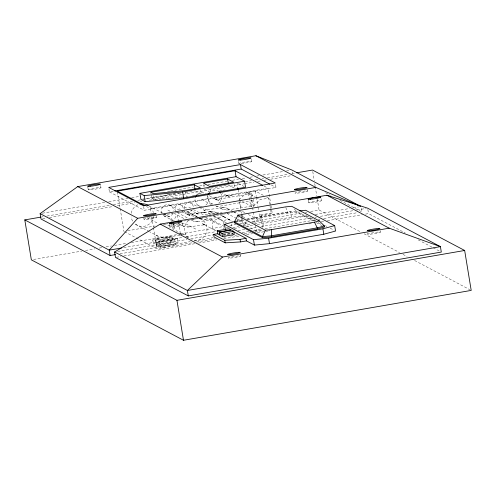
<?xml version="1.0" encoding="UTF-8"?>
<svg xmlns="http://www.w3.org/2000/svg" width="496" height="496" viewBox="0 0 496 496"><rect width="100%" height="100%" fill="white"/><g stroke="black" fill="none" stroke-linecap="round" stroke-linejoin="round"><path stroke-width="0.37" stroke-dasharray="2.48 1.86" d="M241.893 217.174L241.459 221.08L238.055 222.003M242.042 216.467L242.501 214.34M207.867 196.317L207.855 198.481L209.368 201.835A7.149 7.08 -62.1 0 0 212.356 203.961M263.395 195.337L255.397 191.115L246.803 192.603L239.14 199.758L240.616 208.779M270.432 208.562L268.727 198.158L260.133 199.646L252.47 206.807L242.476 201.525M235.16 221.681L242.804 219.747M232.754 227.769L238.669 226.306M108.946 188.902L109.436 191.884L113.243 191.227M42.414 213.218L104.972 202.38M108.785 201.717L127.856 198.412M131.676 197.749L140.827 196.168M167.53 191.537L169.818 191.14M170.581 191.01L193.465 187.048M199.572 185.988L204.91 185.064M207.96 184.537L227.032 181.232M232.376 180.302L238.477 179.248M242.29 178.585L246.109 177.928M249.922 177.264L252.972 176.737M256.785 176.074L259.073 175.677M262.892 175.02L283.489 171.449M286.539 170.922L288.827 170.525M141.676 199.28L172.186 193.998M172.955 193.862L175.243 193.465M41.59 216.994L43.115 216.727M46.934 216.064L109.511 205.226M113.33 204.563L132.407 201.258M137.752 200.334L140.039 199.938M143.09 199.404L178.963 193.192M179.726 193.062L181.251 192.795M245.359 181.685L251.466 180.631M255.279 179.967L258.329 179.44M262.148 178.777L263.674 178.517M267.487 177.853L288.095 174.282M291.908 173.625L295.728 172.961M151.119 194.587L151.739 198.381L181.524 193.217M185.343 192.56L194.506 190.972M42.538 218.736L45.589 218.209M49.402 217.546L113.485 206.441M117.298 205.784L134.844 202.74M140.182 201.816L141.713 201.55M149.339 200.229L182.144 194.55M182.906 194.413L243.939 183.842M244.702 183.706L253.853 182.125M257.672 181.462L260.722 180.935M263.773 180.401L267.586 179.744M270.636 179.217L291.239 175.646M187.922 196.397L186.422 196.658L185.678 192.107M192.405 195.622L195.399 195.102M196.143 194.978L199.138 194.457M219.616 190.91L221.879 190.514M222.636 190.383L225.655 189.863M146.332 206.466L150.381 208.611L268.131 188.207L270.946 205.394M109.436 191.884L144.243 210.285L276.012 187.457L275.522 184.475M251.59 193.719L215.221 199.683L217.18 199.566L215.661 199.578L218.817 200.762L208.339 195.226M170.946 213.695L177.053 212.641M252.706 200.52L223.429 205.592A7.806 0.651 -9.3 0 1 214.836 206.41M251.317 206.206L227.999 209.913M211.854 213.844L217.49 212.865A6.473 0.539 -9.3 0 1 222.202 212.214M127.708 230.739L155.05 225.996M163.407 224.552L165.689 224.155M166.445 224.025L167.964 223.758M183.917 220.999L194.556 219.151M195.312 219.021L201.395 217.967M202.151 217.837L205.189 217.31M205.952 217.18L208.227 216.783M208.99 216.653L212.028 216.126M212.784 215.996L215.828 215.469M216.585 215.338L219.623 214.811M220.385 214.681L222.661 214.284M223.423 214.154L226.461 213.627M227.218 213.497L230.262 212.97M231.018 212.84L233.3 212.443M234.056 212.313L241.651 210.992L244.974 212.753M262.527 227.503L260.456 214.873L271.163 213.02L272.292 213.615L271.064 206.144M260.456 214.873L261.584 215.469L272.292 213.615M246.605 219.089L287.63 211.984L298.139 210.998M236.27 221.135L243.059 219.957M246.834 219.306L290.6 211.724L291.493 217.155L306.571 215.71L316.008 220.701M241.459 221.08L244.497 220.553M247.535 220.026L287.81 213.044L296.54 212.207L313.608 221.235M33.629 259.451L81.71 251.119M85.529 250.461L94.686 248.874M99.262 248.081L102.319 247.547M106.132 246.89L111.476 245.96M114.526 245.433L126.74 243.319M131.316 242.525L177.872 234.459M180.922 233.932L223.659 226.523M229.766 225.469L235.873 224.409M239.686 223.752L248.081 222.295M251.9 221.631L302.269 212.908M305.319 212.375L306.85 212.114M310.663 211.451L319.058 210L360.673 231.998M241.974 217.043L243.077 223.808L249.054 222.772M252.042 222.258L260.264 220.832L258.645 210.924M179.936 235.16C172.918 236.003 165.546 238.564 158.522 236.48L149.724 231.83M243.195 225.519L250.74 224.217M254.516 223.56L291.493 217.155M123.721 247.628L182.466 237.448M186.279 236.79L216.033 231.632M234.341 228.464L239.68 227.534M245.787 226.48L254.175 225.023M257.226 224.496L307.576 215.772M315.208 214.452L349.537 208.5M353.35 207.843L358.695 206.919M117.651 251.472L187.004 239.456M190.811 238.799L212.914 234.968M238.068 230.609L244.925 229.425M249.5 228.631L257.12 227.311M260.927 226.647L311.228 217.936M315.041 217.273L316.566 217.012M320.373 216.349L353.146 210.67M356.959 210.013L366.104 208.425M223.423 234.428L230.789 233.151M223.064 234.806L231.892 233.275L233.672 234.217M223.07 235.389L230.584 234.087M120.026 253.809L190.216 241.645M194.029 240.988L213.1 237.683M242.091 232.661L248.955 231.471M253.53 230.677L261.163 229.357M264.976 228.693L314.563 220.1M318.376 219.443L319.901 219.176M323.721 218.513L357.287 212.697M243.077 223.808L256.407 230.857L262.173 229.859M124.583 231.75L156.978 248.874L193.415 242.563M196.453 242.036L215.431 238.75M223.783 237.299L226.058 236.908M230.615 236.115L237.448 234.93M244.28 233.746L251.112 232.562M254.907 231.905L263.258 230.46M116.256 257.306L120.826 256.513M123.876 255.986L194.754 243.703M198.561 243.046L216.851 239.872M223.715 238.688L238.954 236.046M246.574 234.726L252.675 233.666M257.244 232.878L264.87 231.558M265.633 231.421L267.914 231.024M268.677 230.894L270.202 230.634M309.07 223.894L311.358 223.504M321.265 221.786L324.316 221.253M327.36 220.726L362.421 214.656M365.465 214.123L368.516 213.596L405.251 233.015M232.798 194.959L225.692 195.852L227.695 195.728L226.195 195.746L229.462 196.974L222.264 193.167M169.762 213.894L167.437 214.241M177.859 212.517L184.977 211.922L188.672 212.629L198.499 217.769M182.981 234.701L185.392 234.472C182.745 234.769 183.675 234.571 180.718 233.926M165.273 214.514L163.42 214.694M155.068 199.659L161.181 199.076M161.95 199.001L167.301 198.487M168.07 198.412L174.189 197.83M174.952 197.755L180.308 197.247M181.071 197.172L182.602 197.024M222.642 207.65L203.813 210.242L205.84 211.011L200.595 208.239M210.701 211.501L196.044 213.472L197.29 213.392L196.205 213.404L198.121 214.123L190.507 210.099M203.403 212.53L186.639 214.787L188.35 214.681L187.116 214.694L189.943 215.754L181.784 211.439M217.446 213.286L218.86 213.181M205.338 219.269L224.105 216.597L222.704 216.684L224.043 216.671L221.997 215.903L232.531 221.47M197.402 221.78L212.325 219.883L210.471 219.182L225.271 227.007M188.629 226.932L205.387 224.669L203.509 224.787L205.27 224.769L202.492 223.727L216.188 230.969A6.175 6.113 -62.1 0 1 213.367 221.631A6.175 6.113 -62.1 0 1 223.088 221.241L223.932 222.599M222.952 207.632L226.201 207.923L232.996 211.513M215.636 205.697L222.853 209.51L227.317 209.957M210.825 211.494L214.148 211.705L217.36 213.348M203.837 212.505L207.929 212.815L210.974 214.365M200.322 218.296L202.976 219.306L205.09 219.282M190.886 219.778L194.215 221.532L197.067 221.799M178.771 223.696L184.239 226.585L188.015 226.97M222.096 207.688L223.597 207.595M226.498 210.006L228.656 209.876M210.031 211.544L211.587 211.445M202.678 212.573L204.699 212.449M216.808 213.33L218.104 213.249M204.383 219.325L205.945 219.226M196.515 221.836L197.861 221.749M187.333 227.013L189.174 226.895M162.651 214.743L165.038 214.632L164.002 214.613L166.799 215.276L169.254 216.647L165.205 214.508M215.314 213.398L212.424 212.896L202.647 207.731M418.178 239.847L432.462 247.399M433.144 247.758L439.264 250.995M325.599 192.739L330.392 195.269M339.971 200.334L361.863 211.91L360.983 206.522M364.089 233.796L399.565 252.551M402.975 254.355L407.067 256.519M414.575 260.487L469.836 289.695M271.231 184.927L276.012 187.457M264.083 186.068L268.131 188.207M325.444 225.686L326.796 226.399M330.162 228.185L334.211 230.318M294.283 208.99L296.366 211.147L314.805 220.887M318.215 222.692L320.949 224.136M316.343 222.679L321.805 225.562M266.73 197.104L268.727 198.158M238.34 183.452L244.23 186.564M246.803 192.603L255.471 197.179M256.134 197.532L260.133 199.646M234.031 187.934L228.594 185.064L204.457 189.249L209.889 192.119M248.298 214.508L260.264 220.832M214.861 197.265L224.037 202.12M195.269 190.836L201.376 194.066L200.632 189.515M233.672 211.873L240.145 215.295M240.827 215.655L244.224 217.446M210.719 203.1L212.691 204.141M201.81 199.528L211.575 204.693M226.653 213.261L236.84 218.643M237.516 219.003L241.589 221.154M219.765 214.619L230.163 220.119M197.805 205.17L200.415 206.547M190.383 202.833L197.972 206.851M213.671 215.785L221.923 220.15M212.927 215.741L226.393 222.859M188.79 207.099L190.755 208.134M193.378 209.523L203.217 214.725A7.198 0.601 -9.3 0 0 211.147 213.968M218.736 224.421L206.435 217.924A9.102 0.763 -9.3 0 0 202.07 218.06M180.532 204.823L187.482 208.5M231.489 232.984L232.835 233.697L232.63 232.419M197.315 216.702L186.155 210.806A4.551 4.507 -62.1 0 0 192.454 209.715M198.344 217.725L188.926 212.703M199.026 218.091L202.449 219.895M179.075 208.791L180.408 209.498M183.731 211.253L195.709 217.583M169.62 205.009L179.137 210.044M151.739 198.381L154.299 199.733L153.431 194.42M177.277 212.579L188.226 218.37M167.84 210.031L170.55 211.463M173.929 213.249L184.748 218.965M195.765 229.096L184.841 223.324A6.126 0.515 -9.3 0 0 179.676 223.715M162.632 213.106L149.011 205.945A11.371 11.265 -62.1 0 1 153.351 212.617M163.885 215.828L173.414 220.863M179.738 233.356L182.807 235.023M185.74 236.53L189.081 238.297A11.371 11.265 -62.1 0 1 188.709 220.292M147.058 217.645L158.546 223.721M135.637 224.341L149.178 231.502M226.201 207.923L227.236 208.469M221.228 208.649L222.853 209.51M214.377 211.767L215.338 212.282M210.85 212.065L212.424 212.896M208.202 212.896L209.603 213.64M200.601 218.438L201.636 218.99M193.254 221.024L194.215 221.532M182.832 225.841L184.239 226.585M178.851 232.897L180.172 233.622M155.949 235.079L158.522 236.48M207.117 195.114L208.58 198.357L208.233 201.915A6.919 6.851 -62.1 0 1 204.637 205.797M285.814 207.52L287.81 213.044M223.901 225.327L223.795 222.103A4.222 4.185 -62.1 0 1 230.962 220.863M180.377 233.74L180.11 232.351A11.371 0.874 80.3 0 0 178.715 222.437M171.219 221.365L170.618 217.911L171.418 218.693A11.352 10.986 -80.5 0 1 172.608 220.54M380.252 230.621L380.482 232.029M367.852 209.523L368.516 213.596M367.517 232.829L367.753 234.236M321.005 198.524L321.346 200.632M312.765 171.56L314.247 180.606M314.737 183.619L315.109 185.882M315.233 186.632L316.715 195.678M317.204 198.691L319.058 210M307.452 189.559L307.681 190.966M308.159 200.024L308.617 202.839M292.212 172.013L292.429 173.364M296.366 211.147L296.54 212.207M270.556 209.306L271.163 213.02M261.584 215.469L263.655 228.098M251.298 159.272L251.646 161.38M255.397 191.115L256.271 196.447M256.395 197.21L257.895 206.355M258.019 207.117L258.515 210.161M252.594 207.557L253.208 211.315M253.332 212.065L255.304 224.093M255.428 224.843L256.407 230.857M238.57 161.479L238.917 163.587M237.032 182.764L237.906 188.102M238.154 189.627L239.779 199.547M239.903 200.31L241.279 208.704M241.112 211.786L241.354 213.286M241.478 214.036L241.85 216.293M234.087 184.5L234.583 187.538M240.603 254.485L240.833 255.893M209.944 188.685L210.564 192.479M203.707 184.692L204.079 186.967M182.181 222.927L182.528 225.035M177.481 238.514L178.107 242.346M174.617 239.01L175.559 244.764M172.546 236.679L173.178 240.51M169.334 224.434L169.799 227.242M169.682 237.175L170.729 243.567M156.55 215.741L156.779 217.143M159.34 241.657L160.282 247.411M150.747 192.305L150.995 193.824M156.476 242.153L157.102 245.985M155.682 239.599L156.73 245.991M150.381 208.611L151.131 213.168M151.751 216.969L153.369 226.846M153.493 227.602L156.978 248.874M152.818 240.095L153.444 243.933M143.635 206.553L144.243 210.285M143.821 217.942L144.051 219.35M117.434 191.89L120.051 207.843M120.175 208.605L123.907 231.396M100.651 185.504L100.992 187.618M87.804 187.011L88.263 189.819M171.697 224.235L172.49 229.251M243.183 216.895A4.551 4.507 -62.1 0 1 245.08 218.252M246.084 221.569A4.551 4.507 -62.1 0 1 243.449 225.277M237.131 221.929A4.551 4.507 -62.1 0 1 238.725 217.67M199.869 218.488A11.371 11.265 -62.1 0 1 206.28 233.139A11.371 11.265 -62.1 0 1 191.661 239.704M223.876 227.807A6.175 6.113 -62.1 0 1 223.33 228.737M231.892 223.944A4.222 4.185 -62.1 0 1 231.124 225.99M228.402 227.714A4.222 4.185 -62.1 0 1 226.238 227.515M251.038 199.64A7.149 0.781 80.2 0 1 250.84 205.356A7.149 0.781 80.2 0 1 248.725 193.496A7.149 0.781 80.2 0 1 250.709 197.805M220.72 193.198A7.149 7.08 -62.1 0 1 218.333 203.459M209.095 193.155A7.149 7.08 -62.1 0 1 218.482 191.103M253.561 206.975A6.919 0.756 80.2 0 1 251.602 198.332M251.534 197.774A6.919 0.756 80.2 0 1 251.522 193.707A6.919 0.756 80.2 0 1 252.873 197.501M253.227 199.187A6.919 0.756 80.2 0 1 253.995 207.204M153.549 216.306A11.371 11.265 -62.1 0 1 134.509 223.398M132.668 221.098A11.371 11.265 -62.1 0 1 131.167 216.95M131.211 213.255A11.371 11.265 -62.1 0 1 139.897 204.079M161.87 213.373A6.175 6.113 -62.1 0 1 166.197 204.774A6.175 6.113 -62.1 0 1 173.581 210.812M172.98 213.416A6.175 6.113 -62.1 0 1 163.072 215.134M184.673 209.002A4.551 4.507 -62.1 0 1 188.052 202.622A4.551 4.507 -62.1 0 1 193.279 207.508M175.813 211.482A4.222 4.185 -62.1 0 1 177.841 204.755A4.222 4.185 -62.1 0 1 183.229 209.163M182.46 211.215A4.222 4.185 -62.1 0 1 177.574 212.741M197.588 218.68A9.102 0.763 -9.3 0 1 201.016 218.184M193.372 219.406A5.989 0.502 -9.3 0 1 191.072 219.765M187.922 220.094A5.989 0.502 -9.3 0 1 187.166 220.106M178.889 223.839A6.126 0.515 -9.3 0 0 178.095 223.969L172.788 224.886A9.25 0.775 -9.3 0 1 166.048 225.823M173.73 224.043A11.352 10.986 -80.5 0 1 173.123 229.896M178.585 221.718A11.371 0.874 80.3 0 0 178.039 218.947L177.308 215.01L175.776 216.69L174.363 219.3A11.371 11.216 -69.1 0 0 173.922 220.72M177.611 232.085A11.371 11.216 -69.1 0 1 173.612 222.921M202.331 206.404A6.919 6.851 -62.1 0 1 195.201 197.718M197.458 194.227A6.919 6.851 -62.1 0 1 205.809 193.886M370.171 234.205A6.498 0.546 -9.3 0 0 380.469 232.171A6.498 0.546 -9.3 0 0 371.702 233.015A6.498 0.546 -9.3 0 0 370.171 234.205M230.522 258.069A6.498 0.546 -9.3 0 0 240.82 256.041A6.498 0.546 -9.3 0 0 232.054 256.878A6.498 0.546 -9.3 0 0 230.522 258.069M241.335 163.562A6.498 0.546 -9.3 0 0 251.633 161.529A6.498 0.546 -9.3 0 0 242.866 162.366A6.498 0.546 -9.3 0 0 241.335 163.562M90.687 189.794A6.498 0.546 -9.3 0 0 100.979 187.761A6.498 0.546 -9.3 0 0 92.219 188.598A6.498 0.546 -9.3 0 0 90.687 189.794M146.475 219.325A6.498 0.546 -9.3 0 0 156.767 217.291A6.498 0.546 -9.3 0 0 148.006 218.128A6.498 0.546 -9.3 0 0 146.475 219.325M297.371 193.142A6.498 0.546 -9.3 0 0 307.669 191.109A6.498 0.546 -9.3 0 0 298.902 191.952A6.498 0.546 -9.3 0 0 297.371 193.142M311.042 202.808A6.498 0.546 -9.3 0 0 321.334 200.775A6.498 0.546 -9.3 0 0 312.573 201.618A6.498 0.546 -9.3 0 0 311.042 202.808M172.224 227.218A6.498 0.546 -9.3 0 0 182.516 225.184A6.498 0.546 -9.3 0 0 173.749 226.021A6.498 0.546 -9.3 0 0 172.224 227.218M157.201 243.889A10.075 0.843 -9.3 0 0 173.16 240.74A10.075 0.843 -9.3 0 0 159.569 242.042A10.075 0.843 -9.3 0 0 157.201 243.889M161.101 245.942A10.726 0.899 -9.3 0 0 178.089 242.587A10.726 0.899 -9.3 0 0 163.624 243.97A10.726 0.899 -9.3 0 0 161.101 245.942M162.248 241.626A7.8 0.651 -9.3 0 0 174.598 239.184A7.8 0.651 -9.3 0 0 164.083 240.194A7.8 0.651 -9.3 0 0 162.248 241.626M163.19 247.374A7.8 0.651 -9.3 0 0 175.541 244.937A7.8 0.651 -9.3 0 0 165.025 245.942A7.8 0.651 -9.3 0 0 163.19 247.374M159.396 245.96A7.149 0.595 -9.3 0 0 170.717 243.728A7.149 0.595 -9.3 0 0 161.076 244.646A7.149 0.595 -9.3 0 0 159.396 245.96M158.348 239.568A7.149 0.595 -9.3 0 0 169.669 237.336A7.149 0.595 -9.3 0 0 160.028 238.26A7.149 0.595 -9.3 0 0 158.348 239.568M160.475 242.11A10.726 0.899 -9.3 0 0 177.456 238.756A10.726 0.899 -9.3 0 0 162.998 240.138A10.726 0.899 -9.3 0 0 160.475 242.11M156.575 240.058A10.075 0.843 -9.3 0 0 172.527 236.902A10.075 0.843 -9.3 0 0 158.943 238.204A10.075 0.843 -9.3 0 0 156.575 240.058"/><path stroke-width="0.74" d="M319.257 220.875L314.489 222.177L271.436 229.636L271.38 236.896L317.731 228.861L324.533 227.007L324.359 225.94L319.257 220.875L291.673 206.299L285.553 206.882L242.501 214.34L237.733 215.642L234.478 221.867L234.651 222.933L262.644 237.727L271.38 236.896M271.436 229.636L265.317 230.225L262.471 236.666L262.644 237.727M360.276 206.224L315.828 187.426L137.683 218.29L109.225 250.139L110.112 255.527L115.45 254.597M114.601 251.999L187.389 290.476L440.417 246.636L389.193 228.172L222.493 257.052L187.389 290.476L188.282 295.907L441.304 252.073L440.417 246.636L367.629 208.165L326.895 195.244L160.202 224.124L114.601 251.999L115.494 257.436L188.282 295.907M110.112 255.527L41.007 218.996L40.126 213.615L77.729 186.601L255.874 155.732L291.877 169.998L360.294 206.156M225.413 229.772L224.521 224.341L235.532 221.334M224.521 224.341L253.506 239.661L268.59 238.216L322.921 228.805L334.664 225.599L335.556 231.031L323.807 234.236L269.477 243.654L254.398 245.092L246.444 240.889L240.473 241.924L225.209 242.842L214.061 236.952L213.64 234.391L218.147 233.616M240.467 164.579L108.698 187.407L143.511 205.809L275.274 182.981L240.467 164.579L241.199 169.055L269.867 184.208M114.762 190.96L241.199 169.055M262.731 185.355L235.061 170.729L117.31 191.127L144.981 205.753M139.922 193.341L236.034 176.688L244.54 181.189L245.539 187.259L183.632 197.985L145.167 201.661L140.914 199.417L139.922 193.341L144.169 195.591L182.64 191.909L244.54 181.189M194.271 184.766L150.747 192.305L153.307 193.663L185.43 190.588L200.384 187.996L194.271 184.766L195.021 189.323M227.602 178.994L203.459 183.173L209.572 186.403L233.715 182.224L227.602 178.994L228.346 183.545M296.49 172.831L312.517 170.054L464.659 250.474L471.2 290.414L183.483 340.268L31.341 259.848L24.8 219.902L40.827 217.124M217.205 230.801L228.978 228.761L231 229.828L219.226 231.868L217.205 230.801L217.732 233.994L219.747 235.061L219.226 231.868M121.433 248.025L109.225 250.139L40.126 213.615M219.598 232.122L231.372 230.082L233.74 231.334L234.261 234.527L222.487 236.567L220.119 235.315L219.598 232.122L221.966 233.374L233.74 231.334M213.64 234.391L224.793 240.287L240.058 239.37L246.028 238.334L246.444 240.889M24.8 219.902L176.942 300.322L464.659 250.474M299.652 210.856L305.679 210.279L334.664 225.599M255.874 155.732L315.828 187.426M326.895 195.244L389.193 228.172M322.995 225.221L324.359 225.94L317.558 227.8L271.207 235.829L262.471 236.666L234.478 221.867M237.733 215.642L265.317 230.225M233.101 231.502L246.028 238.334M160.202 224.124L222.493 257.052M77.729 186.601L137.683 218.29M314.489 222.177L317.731 228.861M322.921 228.805L323.807 234.236M268.59 238.216L269.477 243.654M253.506 239.661L254.398 245.092M235.061 170.729L236.034 176.688M237.906 188.102L238.154 189.627M240.058 239.37L240.473 241.924M224.793 240.287L225.209 242.842M221.966 233.374L222.487 236.567M182.64 191.909L183.632 197.985M176.942 300.322L183.483 340.268M144.169 195.591L145.167 201.661M219.48 191.816A7.149 7.08 -62.1 0 1 220.348 192.702M208.221 194.804A7.149 7.08 -62.1 0 1 209.095 193.155M140.622 203.937A11.371 11.265 -62.1 0 1 148.403 205.536M195.387 197.141A6.919 6.851 -62.1 0 1 196.23 195.548M369.601 230.69A6.498 0.546 -9.3 0 0 379.893 228.656A6.498 0.546 -9.3 0 0 371.126 229.499A6.498 0.546 -9.3 0 0 369.601 230.69M229.952 254.553A6.498 0.546 -9.3 0 0 240.244 252.526A6.498 0.546 -9.3 0 0 231.477 253.363A6.498 0.546 -9.3 0 0 229.952 254.553M240.765 160.047A6.498 0.546 -9.3 0 0 251.057 158.013A6.498 0.546 -9.3 0 0 242.29 158.85A6.498 0.546 -9.3 0 0 240.765 160.047M90.111 186.279A6.498 0.546 -9.3 0 0 100.403 184.245A6.498 0.546 -9.3 0 0 91.642 185.082A6.498 0.546 -9.3 0 0 90.111 186.279M145.898 215.81A6.498 0.546 -9.3 0 0 156.19 213.776A6.498 0.546 -9.3 0 0 147.43 214.613A6.498 0.546 -9.3 0 0 145.898 215.81M296.794 189.627A6.498 0.546 -9.3 0 0 307.092 187.593A6.498 0.546 -9.3 0 0 298.325 188.437A6.498 0.546 -9.3 0 0 296.794 189.627M310.465 199.293A6.498 0.546 -9.3 0 0 320.757 197.259A6.498 0.546 -9.3 0 0 311.996 198.102A6.498 0.546 -9.3 0 0 310.465 199.293M171.647 223.702A6.498 0.546 -9.3 0 0 181.939 221.669A6.498 0.546 -9.3 0 0 173.178 222.506A6.498 0.546 -9.3 0 0 171.647 223.702"/></g></svg>
